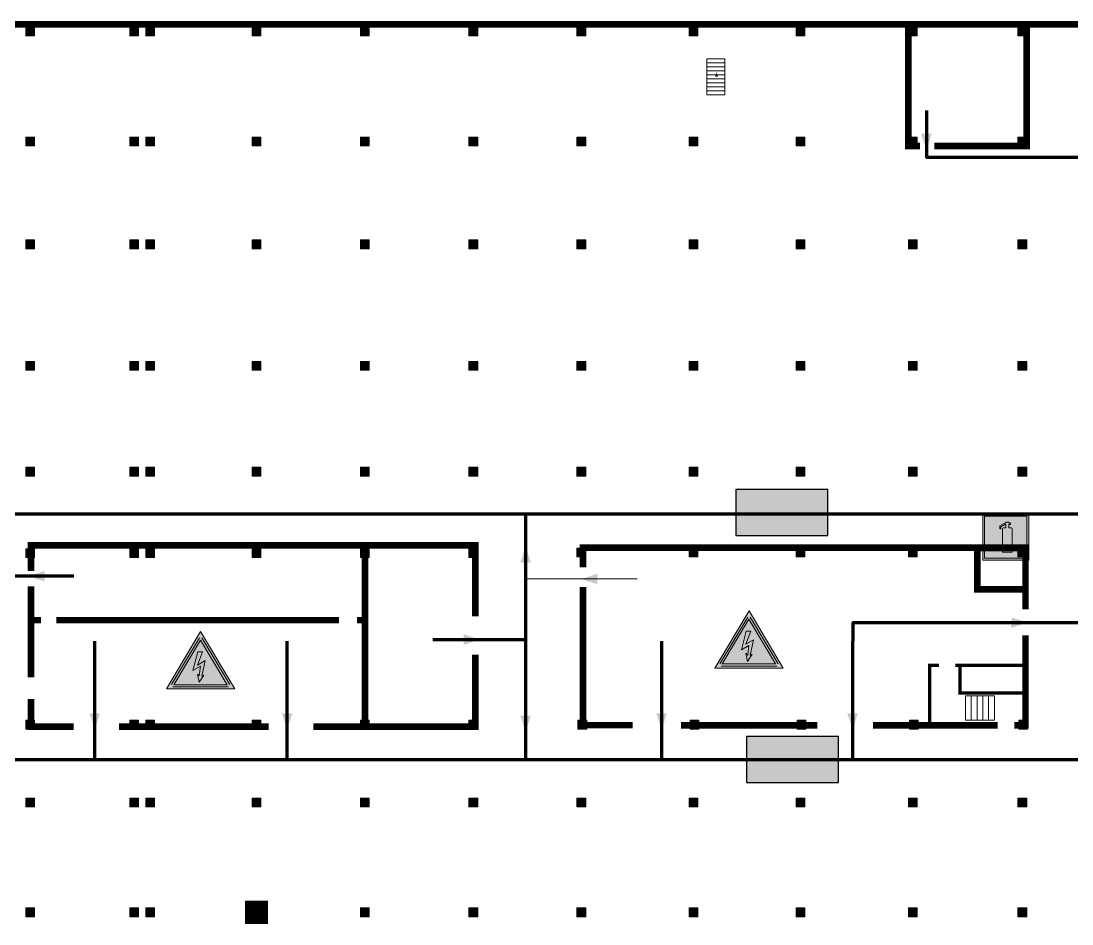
# Model space of a CAD drawing. Header units: millimetres. Extents: x 13810 to 67229, y 12374 to 21950.
# Drawn here: x 27003 to 27149.5, y 14725.6 to 14851.5 of the extents above; entities that cross this region are included whole.
import ezdxf

# ---------------------------------------------------------------- set-up
doc = ezdxf.new("R2010")
doc.units = ezdxf.units.MM
doc.layers.add('План_Штампы', color=7, linetype='Continuous')

# ---------------------------------------------------------------- blocks, each defined once
blk = doc.blocks.new('A$C32E8229D')
at = {"true_color": 0xffffff}
blk.add_hatch(color=7, dxfattribs=at).paths.add_polyline_path([(0, 0), (0, -8), (16, -8), (16, 0)])
h = blk.add_hatch(color=126)
h.paths.add_polyline_path([(0.2, -0.2), (15.8, -0.2), (15.8, -7.8), (0.2, -7.8)])
h.paths.add_polyline_path([(13.49, -2.05), (12.08, -2.05), (11.37, -2.63, 0.162397), (11.29, -2.84), (11.29, -3.63), (10.35, -3.63), (10.35, -4.05), (11.68, -4.05), (11.68, -3.48), (12.26, -4.28), (11.29, -5.1), (11.29, -6.78), (11.85, -6.78), (11.85, -5.44), (12.8, -4.64), (12.8, -5.94), (14.46, -5.94), (14.46, -5.39), (13.45, -5.39), (13.45, -3.97), (12.46, -2.59), (13.15, -2.59), (13.69, -3.34), (14.18, -3)], flags=16)
h.paths.add_polyline_path([(10.74, -1.82, 1), (11.8, -1.82, 1)], flags=16)
h.paths.add_polyline_path([(9.39, -3.59), (5.99, -3.59), (6.56, -3.03), (5.91, -3.03), (5.1, -3.83), (5.91, -4.64), (6.56, -4.64), (5.99, -4.09), (9.39, -4.09)], flags=16)
h.paths.add_polyline_path([(4.29, -1.08), (1.72, -1.08), (1.72, -6.6), (4.29, -6.6)], flags=16)
at = {"color": 126}
blk.add_lwpolyline([(16, -8), (0, -8), (0, 0), (16, 0)], close=True, dxfattribs=at)
blk = doc.blocks.new('A$C3E6D3DDE')
at = {"lineweight": 5}
h = blk.add_hatch(color=40, dxfattribs=at)
h.paths.add_polyline_path([(24.1, 1.45), (16.46, -11.35), (31.74, -11.35)])
h.paths.add_polyline_path([(24.09, -0.46), (30.03, -10.41), (18.14, -10.41)], flags=16)
h.paths.add_polyline_path([(24.54, -3.08), (23.41, -6.02), (25.13, -5.01), (24.33, -8.5), (24.82, -8.27), (23.79, -9.86), (23.4, -8.04), (23.8, -8.43), (24.04, -6.29), (22.39, -7.25), (23.44, -3.08)], flags=0)
h = blk.add_hatch(color=256, dxfattribs=at)
h.paths.add_polyline_path([(24.37, 0.03, 0.567511), (23.82, 0.03), (17.59, -10.4, 0.582454), (17.86, -10.88), (30.32, -10.88, 0.582149), (30.6, -10.4)])
h.paths.add_polyline_path([(24.09, -0.46), (18.14, -10.41), (30.03, -10.41)], flags=16)
h.paths.add_polyline_path([(24.54, -3.08), (23.41, -6.02), (25.13, -5.01), (24.33, -8.5), (24.82, -8.27), (23.79, -9.86), (23.4, -8.04), (23.8, -8.43), (24.04, -6.29), (22.39, -7.25), (23.44, -3.08)], flags=0)
h = blk.add_hatch(color=40, dxfattribs=at)
h.paths.add_polyline_path([(24.09, -0.46), (18.14, -10.41), (30.03, -10.41)])
h.paths.add_polyline_path([(24.82, -8.27), (23.79, -9.86), (23.4, -8.04), (23.8, -8.43), (24.04, -6.29), (22.39, -7.25), (23.44, -3.08), (24.54, -3.08), (23.41, -6.02), (25.13, -5.01), (24.33, -8.5)], flags=16)
at = {"color": 40, "lineweight": 5}
for p, q in [((16.46, -11.35), (24.1, 1.45)), ((24.1, 1.45), (31.74, -11.35))]:
    blk.add_line(p, q, dxfattribs=at)
at = {"lineweight": 5}
for p, q in [((17.59, -10.4), (23.82, 0.03)), ((24.37, 0.03), (30.6, -10.4)), ((18.14, -10.41), (24.09, -0.46)), ((24.09, -0.46), (30.03, -10.41)), ((23.44, -3.08), (22.39, -7.25)), ((23.41, -6.02), (24.54, -3.08)), ((24.54, -3.08), (23.44, -3.08)), ((22.39, -7.25), (24.04, -6.29)), ((25.13, -5.01), (23.41, -6.02)), ((24.04, -6.29), (23.8, -8.43)), ((24.33, -8.5), (25.13, -5.01)), ((23.8, -8.43), (23.4, -8.04)), ((23.4, -8.04), (23.79, -9.86)), ((23.79, -9.86), (24.82, -8.27)), ((24.82, -8.27), (24.33, -8.5)), ((17.86, -10.88), (30.32, -10.88)), ((18.14, -10.41), (30.03, -10.41))]:
    blk.add_line(p, q, dxfattribs=at)
at = {"color": 50, "lineweight": 5}
blk.add_line((31.74, -11.35), (16.46, -11.35), dxfattribs=at)
blk = doc.blocks.new('A$C3AD82952')
at = {"true_color": 0xf5f5ff}
h = blk.add_hatch(color=7, dxfattribs=at)
h.dxf.hatch_style = 1
h.paths.add_polyline_path([(8.21, 8.73, 0.414214), (7.89, 9.05), (7.22, 9.05), (7.22, 9.92), (7.59, 9.92, 1), (7.57, 10.36), (7.22, 10.36), (7.22, 10.6), (6.43, 10.6), (6.43, 10.36), (6.01, 10.36), (4.74, 9.59), (4.74, 8.69), (4.98, 8.73), (4.98, 9.26), (6.12, 9.91), (6.43, 9.91), (6.43, 9.05), (5.76, 9.05, 0.414214), (5.44, 8.73), (5.44, 2.2), (8.21, 2.2)], flags=0)
h.paths.add_polyline_path([(12.8, 12.8), (0, 12.8), (0, 0), (12.8, 0)])
h.paths.add_polyline_path([(0.51, 12.29), (12.29, 12.29), (12.29, 0.51), (0.51, 0.51)], flags=16)
h.paths.add_polyline_path([(4.74, 9.59), (6.01, 10.36), (6.43, 10.36), (6.43, 10.6), (7.22, 10.6), (7.22, 10.36), (7.59, 10.36, -0.94586), (7.59, 9.92), (7.22, 9.92), (7.22, 9.05), (7.89, 9.05, -0.414214), (8.21, 8.73), (8.21, 2.2), (5.44, 2.2), (5.44, 8.73, -0.414214), (5.76, 9.05), (6.43, 9.05), (6.43, 9.91), (6.12, 9.91), (4.98, 9.26), (4.98, 8.73), (4.74, 8.69)], flags=0)
h = blk.add_hatch(color=242)
h.dxf.hatch_style = 1
h.paths.add_polyline_path([(12.29, 12.29), (0.51, 12.29), (0.51, 0.51), (12.29, 0.51)])
h.paths.add_polyline_path([(4.74, 8.69), (4.74, 9.59), (6.01, 10.36), (6.43, 10.36), (6.43, 10.6), (7.22, 10.6), (7.22, 10.36), (7.59, 10.36, -0.94586), (7.59, 9.92), (7.22, 9.92), (7.22, 9.05), (7.89, 9.05, -0.414214), (8.21, 8.73), (8.21, 2.2), (5.44, 2.2), (5.44, 8.73, -0.414214), (5.76, 9.05), (6.43, 9.05), (6.43, 9.91), (6.12, 9.91), (4.98, 9.26), (4.98, 8.73)], flags=16)
h = blk.add_hatch(color=7, dxfattribs=at)
h.dxf.hatch_style = 1
h.paths.add_polyline_path([(8.21, 8.73, 0.414214), (7.89, 9.05), (7.22, 9.05), (7.22, 9.92), (7.59, 9.92, 1), (7.57, 10.36), (7.22, 10.36), (7.22, 10.6), (6.43, 10.6), (6.43, 10.36), (6.01, 10.36), (4.74, 9.59), (4.74, 8.69), (4.98, 8.73), (4.98, 9.26), (6.12, 9.91), (6.43, 9.91), (6.43, 9.05), (5.76, 9.05, 0.414214), (5.44, 8.73), (5.44, 2.2), (8.21, 2.2)])
at = {"color": 242, "lineweight": 5}
for p, q in [((0, 0), (0, 12.8)), ((0, 12.8), (12.8, 12.8)), ((12.8, 0), (12.8, 12.8)), ((6.01, 10.36), (4.74, 9.59)), ((4.74, 9.59), (4.74, 8.69)), ((4.98, 9.26), (6.12, 9.91)), ((4.98, 8.73), (4.98, 9.26)), ((5.76, 9.05), (6.43, 9.05)), ((6.01, 10.36), (6.43, 10.36)), ((6.12, 9.91), (6.43, 9.91)), ((7.22, 10.6), (6.43, 10.6)), ((6.43, 10.6), (6.43, 10.36)), ((6.43, 9.91), (6.43, 9.05)), ((7.22, 10.36), (7.22, 10.6)), ((7.59, 10.36), (7.22, 10.36)), ((7.22, 9.05), (7.22, 9.92)), ((7.59, 9.92), (7.22, 9.92)), ((7.89, 9.05), (7.22, 9.05)), ((4.74, 8.69), (4.98, 8.73)), ((5.44, 2.2), (5.44, 8.73)), ((8.21, 2.2), (8.21, 8.73)), ((0, 0), (12.8, 0)), ((5.44, 2.2), (8.21, 2.2))]:
    blk.add_line(p, q, dxfattribs=at)
blk.add_lwpolyline([(0.51, 12.29), (12.29, 12.29), (12.29, 0.51), (0.51, 0.51)], close=True, dxfattribs=at)
for centre, radius, start, end in [((5.76, 8.73), 0.32, 90, 180), ((7.58, 10.14), 0.223, 273.1875, 86.8125), ((7.89, 8.73), 0.32, 0, 90)]:
    blk.add_arc(centre, radius, start, end, dxfattribs=at)

msp = doc.modelspace()

# ---------------------------------------------------------------- hatches: boundary and pattern name
at = {"lineweight": 0}
h = msp.add_hatch(color=256, dxfattribs=at)
h.dxf.hatch_style = 1
h.paths.add_polyline_path([(27004.91, 14849.43), (27004.91, 14850.66), (27003.69, 14850.66), (27003.69, 14849.43)])
h = msp.add_hatch(color=256, dxfattribs=at)
h.dxf.hatch_style = 1
h.paths.add_polyline_path([(27019.41, 14849.43), (27019.41, 14850.66), (27018.19, 14850.66), (27018.19, 14849.43)])
h = msp.add_hatch(color=256, dxfattribs=at)
h.dxf.hatch_style = 1
h.paths.add_polyline_path([(27021.64, 14849.43), (27021.64, 14850.66), (27020.42, 14850.66), (27020.42, 14849.43)])
h = msp.add_hatch(color=256, dxfattribs=at)
h.dxf.hatch_style = 1
h.paths.add_polyline_path([(27036.45, 14849.43), (27036.45, 14850.66), (27035.23, 14850.66), (27035.23, 14849.43)])
h = msp.add_hatch(color=256, dxfattribs=at)
h.dxf.hatch_style = 1
h.paths.add_polyline_path([(27051.55, 14849.43), (27051.55, 14850.66), (27050.33, 14850.66), (27050.33, 14849.43)])
h = msp.add_hatch(color=256, dxfattribs=at)
h.dxf.hatch_style = 1
h.paths.add_polyline_path([(27066.69, 14849.43), (27066.69, 14850.66), (27065.46, 14850.66), (27065.46, 14849.43)])
h = msp.add_hatch(color=256, dxfattribs=at)
h.dxf.hatch_style = 1
h.paths.add_polyline_path([(27081.73, 14849.43), (27081.73, 14850.66), (27080.51, 14850.66), (27080.51, 14849.43)])
h = msp.add_hatch(color=256, dxfattribs=at)
h.dxf.hatch_style = 1
h.paths.add_polyline_path([(27097.38, 14849.43), (27097.38, 14850.66), (27096.16, 14850.66), (27096.16, 14849.43)])
h = msp.add_hatch(color=256, dxfattribs=at)
h.dxf.hatch_style = 1
h.paths.add_polyline_path([(27112.3, 14849.43), (27112.3, 14850.66), (27111.08, 14850.66), (27111.08, 14849.43)])
h = msp.add_hatch(color=256, dxfattribs=at)
h.dxf.hatch_style = 1
h.paths.add_polyline_path([(27127.95, 14849.43), (27127.95, 14850.66), (27126.73, 14850.66), (27126.73, 14849.43)])
h = msp.add_hatch(color=256, dxfattribs=at)
h.dxf.hatch_style = 1
h.paths.add_polyline_path([(27143.22, 14849.43), (27143.22, 14850.66), (27142, 14850.66), (27142, 14849.43)])
h = msp.add_hatch(color=256, dxfattribs=at)
h.dxf.hatch_style = 1
h.paths.add_polyline_path([(27004.91, 14834.1), (27004.91, 14835.33), (27003.69, 14835.33), (27003.69, 14834.1)])
h = msp.add_hatch(color=256, dxfattribs=at)
h.dxf.hatch_style = 1
h.paths.add_polyline_path([(27019.41, 14834.1), (27019.41, 14835.33), (27018.19, 14835.33), (27018.19, 14834.1)])
h = msp.add_hatch(color=256, dxfattribs=at)
h.dxf.hatch_style = 1
h.paths.add_polyline_path([(27021.64, 14834.1), (27021.64, 14835.33), (27020.42, 14835.33), (27020.42, 14834.1)])
h = msp.add_hatch(color=256, dxfattribs=at)
h.dxf.hatch_style = 1
h.paths.add_polyline_path([(27036.45, 14834.1), (27036.45, 14835.33), (27035.23, 14835.33), (27035.23, 14834.1)])
h = msp.add_hatch(color=256, dxfattribs=at)
h.dxf.hatch_style = 1
h.paths.add_polyline_path([(27051.55, 14834.1), (27051.55, 14835.33), (27050.33, 14835.33), (27050.33, 14834.1)])
h = msp.add_hatch(color=256, dxfattribs=at)
h.dxf.hatch_style = 1
h.paths.add_polyline_path([(27066.69, 14834.1), (27066.69, 14835.33), (27065.46, 14835.33), (27065.46, 14834.1)])
h = msp.add_hatch(color=256, dxfattribs=at)
h.dxf.hatch_style = 1
h.paths.add_polyline_path([(27081.73, 14834.1), (27081.73, 14835.33), (27080.51, 14835.33), (27080.51, 14834.1)])
h = msp.add_hatch(color=256, dxfattribs=at)
h.dxf.hatch_style = 1
h.paths.add_polyline_path([(27097.38, 14834.1), (27097.38, 14835.33), (27096.16, 14835.33), (27096.16, 14834.1)])
h = msp.add_hatch(color=256, dxfattribs=at)
h.dxf.hatch_style = 1
h.paths.add_polyline_path([(27112.3, 14834.1), (27112.3, 14835.33), (27111.08, 14835.33), (27111.08, 14834.1)])
h = msp.add_hatch(color=256, dxfattribs=at)
h.dxf.hatch_style = 1
h.paths.add_polyline_path([(27127.95, 14834.1), (27127.95, 14835.33), (27126.73, 14835.33), (27126.73, 14834.1)])
h = msp.add_hatch(color=256, dxfattribs=at)
h.dxf.hatch_style = 1
h.paths.add_polyline_path([(27143.22, 14834.1), (27143.22, 14835.33), (27142, 14835.33), (27142, 14834.1)])
h = msp.add_hatch(color=256, dxfattribs=at)
h.dxf.hatch_style = 1
h.paths.add_polyline_path([(27004.91, 14819.76), (27004.91, 14820.99), (27003.69, 14820.99), (27003.69, 14819.76)])
h = msp.add_hatch(color=256, dxfattribs=at)
h.dxf.hatch_style = 1
h.paths.add_polyline_path([(27019.41, 14819.76), (27019.41, 14820.99), (27018.19, 14820.99), (27018.19, 14819.76)])
h = msp.add_hatch(color=256, dxfattribs=at)
h.dxf.hatch_style = 1
h.paths.add_polyline_path([(27021.64, 14819.76), (27021.64, 14820.99), (27020.42, 14820.99), (27020.42, 14819.76)])
h = msp.add_hatch(color=256, dxfattribs=at)
h.dxf.hatch_style = 1
h.paths.add_polyline_path([(27036.45, 14819.76), (27036.45, 14820.99), (27035.23, 14820.99), (27035.23, 14819.76)])
h = msp.add_hatch(color=256, dxfattribs=at)
h.dxf.hatch_style = 1
h.paths.add_polyline_path([(27051.55, 14819.76), (27051.55, 14820.99), (27050.33, 14820.99), (27050.33, 14819.76)])
h = msp.add_hatch(color=256, dxfattribs=at)
h.dxf.hatch_style = 1
h.paths.add_polyline_path([(27066.69, 14819.76), (27066.69, 14820.99), (27065.46, 14820.99), (27065.46, 14819.76)])
h = msp.add_hatch(color=256, dxfattribs=at)
h.dxf.hatch_style = 1
h.paths.add_polyline_path([(27081.73, 14819.76), (27081.73, 14820.99), (27080.51, 14820.99), (27080.51, 14819.76)])
h = msp.add_hatch(color=256, dxfattribs=at)
h.dxf.hatch_style = 1
h.paths.add_polyline_path([(27097.38, 14819.76), (27097.38, 14820.99), (27096.16, 14820.99), (27096.16, 14819.76)])
h = msp.add_hatch(color=256, dxfattribs=at)
h.dxf.hatch_style = 1
h.paths.add_polyline_path([(27112.3, 14819.76), (27112.3, 14820.99), (27111.08, 14820.99), (27111.08, 14819.76)])
h = msp.add_hatch(color=256, dxfattribs=at)
h.dxf.hatch_style = 1
h.paths.add_polyline_path([(27127.95, 14819.76), (27127.95, 14820.99), (27126.73, 14820.99), (27126.73, 14819.76)])
h = msp.add_hatch(color=256, dxfattribs=at)
h.dxf.hatch_style = 1
h.paths.add_polyline_path([(27143.22, 14819.76), (27143.22, 14820.99), (27142, 14820.99), (27142, 14819.76)])
h = msp.add_hatch(color=256, dxfattribs=at)
h.dxf.hatch_style = 1
h.paths.add_polyline_path([(27004.91, 14802.81), (27004.91, 14804.05), (27003.69, 14804.05), (27003.69, 14802.81)])
h = msp.add_hatch(color=256, dxfattribs=at)
h.dxf.hatch_style = 1
h.paths.add_polyline_path([(27019.41, 14802.81), (27019.41, 14804.05), (27018.19, 14804.05), (27018.19, 14802.81)])
h = msp.add_hatch(color=256, dxfattribs=at)
h.dxf.hatch_style = 1
h.paths.add_polyline_path([(27021.64, 14802.81), (27021.64, 14804.05), (27020.42, 14804.05), (27020.42, 14802.81)])
h = msp.add_hatch(color=256, dxfattribs=at)
h.dxf.hatch_style = 1
h.paths.add_polyline_path([(27036.45, 14802.81), (27036.45, 14804.05), (27035.23, 14804.05), (27035.23, 14802.81)])
h = msp.add_hatch(color=256, dxfattribs=at)
h.dxf.hatch_style = 1
h.paths.add_polyline_path([(27051.55, 14802.81), (27051.55, 14804.05), (27050.33, 14804.05), (27050.33, 14802.81)])
h = msp.add_hatch(color=256, dxfattribs=at)
h.dxf.hatch_style = 1
h.paths.add_polyline_path([(27066.69, 14802.81), (27066.69, 14804.05), (27065.46, 14804.05), (27065.46, 14802.81)])
h = msp.add_hatch(color=256, dxfattribs=at)
h.dxf.hatch_style = 1
h.paths.add_polyline_path([(27081.73, 14802.81), (27081.73, 14804.05), (27080.51, 14804.05), (27080.51, 14802.81)])
h = msp.add_hatch(color=256, dxfattribs=at)
h.dxf.hatch_style = 1
h.paths.add_polyline_path([(27097.38, 14802.81), (27097.38, 14804.05), (27096.16, 14804.05), (27096.16, 14802.81)])
h = msp.add_hatch(color=256, dxfattribs=at)
h.dxf.hatch_style = 1
h.paths.add_polyline_path([(27112.3, 14802.81), (27112.3, 14804.05), (27111.08, 14804.05), (27111.08, 14802.81)])
h = msp.add_hatch(color=256, dxfattribs=at)
h.dxf.hatch_style = 1
h.paths.add_polyline_path([(27127.95, 14802.81), (27127.95, 14804.05), (27126.73, 14804.05), (27126.73, 14802.81)])
h = msp.add_hatch(color=256, dxfattribs=at)
h.dxf.hatch_style = 1
h.paths.add_polyline_path([(27143.22, 14802.81), (27143.22, 14804.05), (27142, 14804.05), (27142, 14802.81)])
h = msp.add_hatch(color=256, dxfattribs=at)
h.dxf.hatch_style = 1
h.paths.add_polyline_path([(27004.91, 14788.06), (27004.91, 14789.29), (27003.69, 14789.29), (27003.69, 14788.06)])
h = msp.add_hatch(color=256, dxfattribs=at)
h.dxf.hatch_style = 1
h.paths.add_polyline_path([(27019.41, 14788.06), (27019.41, 14789.29), (27018.19, 14789.29), (27018.19, 14788.06)])
h = msp.add_hatch(color=256, dxfattribs=at)
h.dxf.hatch_style = 1
h.paths.add_polyline_path([(27021.64, 14788.06), (27021.64, 14789.29), (27020.42, 14789.29), (27020.42, 14788.06)])
h = msp.add_hatch(color=256, dxfattribs=at)
h.dxf.hatch_style = 1
h.paths.add_polyline_path([(27036.45, 14788.06), (27036.45, 14789.29), (27035.23, 14789.29), (27035.23, 14788.06)])
h = msp.add_hatch(color=256, dxfattribs=at)
h.dxf.hatch_style = 1
h.paths.add_polyline_path([(27051.55, 14788.06), (27051.55, 14789.29), (27050.33, 14789.29), (27050.33, 14788.06)])
h = msp.add_hatch(color=256, dxfattribs=at)
h.dxf.hatch_style = 1
h.paths.add_polyline_path([(27066.69, 14788.06), (27066.69, 14789.29), (27065.46, 14789.29), (27065.46, 14788.06)])
h = msp.add_hatch(color=256, dxfattribs=at)
h.dxf.hatch_style = 1
h.paths.add_polyline_path([(27081.73, 14788.06), (27081.73, 14789.29), (27080.51, 14789.29), (27080.51, 14788.06)])
h = msp.add_hatch(color=256, dxfattribs=at)
h.dxf.hatch_style = 1
h.paths.add_polyline_path([(27097.38, 14788.06), (27097.38, 14789.29), (27096.16, 14789.29), (27096.16, 14788.06)])
h = msp.add_hatch(color=256, dxfattribs=at)
h.dxf.hatch_style = 1
h.paths.add_polyline_path([(27112.3, 14788.06), (27112.3, 14789.29), (27111.08, 14789.29), (27111.08, 14788.06)])
h = msp.add_hatch(color=256, dxfattribs=at)
h.dxf.hatch_style = 1
h.paths.add_polyline_path([(27127.95, 14788.06), (27127.95, 14789.29), (27126.73, 14789.29), (27126.73, 14788.06)])
h = msp.add_hatch(color=256, dxfattribs=at)
h.dxf.hatch_style = 1
h.paths.add_polyline_path([(27143.22, 14788.06), (27143.22, 14789.29), (27142, 14789.29), (27142, 14788.06)])
h = msp.add_hatch(color=256, dxfattribs=at)
h.dxf.hatch_style = 1
h.paths.add_polyline_path([(27004.91, 14776.7), (27004.91, 14777.93), (27003.69, 14777.93), (27003.69, 14776.7)])
h = msp.add_hatch(color=256, dxfattribs=at)
h.dxf.hatch_style = 1
h.paths.add_polyline_path([(27019.41, 14776.7), (27019.41, 14777.93), (27018.19, 14777.93), (27018.19, 14776.7)])
h = msp.add_hatch(color=256, dxfattribs=at)
h.dxf.hatch_style = 1
h.paths.add_polyline_path([(27021.64, 14776.7), (27021.64, 14777.93), (27020.42, 14777.93), (27020.42, 14776.7)])
h = msp.add_hatch(color=256, dxfattribs=at)
h.dxf.hatch_style = 1
h.paths.add_polyline_path([(27036.45, 14776.7), (27036.45, 14777.93), (27035.23, 14777.93), (27035.23, 14776.7)])
h = msp.add_hatch(color=256, dxfattribs=at)
h.dxf.hatch_style = 1
h.paths.add_polyline_path([(27051.55, 14776.7), (27051.55, 14777.93), (27050.33, 14777.93), (27050.33, 14776.7)])
h = msp.add_hatch(color=256, dxfattribs=at)
h.dxf.hatch_style = 1
h.paths.add_polyline_path([(27066.69, 14776.7), (27066.69, 14777.93), (27065.46, 14777.93), (27065.46, 14776.7)])
h = msp.add_hatch(color=256, dxfattribs=at)
h.dxf.hatch_style = 1
h.paths.add_polyline_path([(27081.73, 14776.78), (27081.73, 14778.01), (27080.51, 14778.01), (27080.51, 14776.78)])
h = msp.add_hatch(color=256, dxfattribs=at)
h.dxf.hatch_style = 1
h.paths.add_polyline_path([(27097.38, 14776.78), (27097.38, 14778.01), (27096.16, 14778.01), (27096.16, 14776.78)])
h = msp.add_hatch(color=256, dxfattribs=at)
h.dxf.hatch_style = 1
h.paths.add_polyline_path([(27112.3, 14776.78), (27112.3, 14778.01), (27111.08, 14778.01), (27111.08, 14776.78)])
h = msp.add_hatch(color=256, dxfattribs=at)
h.dxf.hatch_style = 1
h.paths.add_polyline_path([(27127.95, 14776.78), (27127.95, 14778.01), (27126.73, 14778.01), (27126.73, 14776.78)])
h = msp.add_hatch(color=256, dxfattribs=at)
h.dxf.hatch_style = 1
h.paths.add_polyline_path([(27143.22, 14776.78), (27143.22, 14778.01), (27142, 14778.01), (27142, 14776.78)])
h = msp.add_hatch(color=256, dxfattribs=at)
h.dxf.hatch_style = 1
h.paths.add_polyline_path([(27004.91, 14752.79), (27004.91, 14754.02), (27003.69, 14754.02), (27003.69, 14752.79)])
h = msp.add_hatch(color=256, dxfattribs=at)
h.dxf.hatch_style = 1
h.paths.add_polyline_path([(27019.41, 14752.79), (27019.41, 14754.02), (27018.19, 14754.02), (27018.19, 14752.79)])
h = msp.add_hatch(color=256, dxfattribs=at)
h.dxf.hatch_style = 1
h.paths.add_polyline_path([(27021.64, 14752.79), (27021.64, 14754.02), (27020.42, 14754.02), (27020.42, 14752.79)])
h = msp.add_hatch(color=256, dxfattribs=at)
h.dxf.hatch_style = 1
h.paths.add_polyline_path([(27036.45, 14752.79), (27036.45, 14754.02), (27035.23, 14754.02), (27035.23, 14752.79)])
h = msp.add_hatch(color=256, dxfattribs=at)
h.dxf.hatch_style = 1
h.paths.add_polyline_path([(27051.55, 14752.79), (27051.55, 14754.02), (27050.33, 14754.02), (27050.33, 14752.79)])
h = msp.add_hatch(color=256, dxfattribs=at)
h.dxf.hatch_style = 1
h.paths.add_polyline_path([(27066.69, 14752.79), (27066.69, 14754.02), (27065.46, 14754.02), (27065.46, 14752.79)])
h = msp.add_hatch(color=256, dxfattribs=at)
h.dxf.hatch_style = 1
h.paths.add_polyline_path([(27081.87, 14752.79), (27081.87, 14754.02), (27080.65, 14754.02), (27080.65, 14752.79)])
h = msp.add_hatch(color=256, dxfattribs=at)
h.dxf.hatch_style = 1
h.paths.add_polyline_path([(27097.51, 14752.79), (27097.51, 14754.02), (27096.29, 14754.02), (27096.29, 14752.79)])
h = msp.add_hatch(color=256, dxfattribs=at)
h.dxf.hatch_style = 1
h.paths.add_polyline_path([(27112.44, 14752.79), (27112.44, 14754.02), (27111.22, 14754.02), (27111.22, 14752.79)])
h = msp.add_hatch(color=256, dxfattribs=at)
h.dxf.hatch_style = 1
h.paths.add_polyline_path([(27128.08, 14752.79), (27128.08, 14754.02), (27126.86, 14754.02), (27126.86, 14752.79)])
h = msp.add_hatch(color=256, dxfattribs=at)
h.dxf.hatch_style = 1
h.paths.add_polyline_path([(27143.35, 14752.79), (27143.35, 14754.02), (27142.13, 14754.02), (27142.13, 14752.79)])
h = msp.add_hatch(color=256, dxfattribs=at)
h.dxf.hatch_style = 1
h.paths.add_polyline_path([(27004.91, 14741.93), (27004.91, 14743.16), (27003.69, 14743.16), (27003.69, 14741.93)])
h = msp.add_hatch(color=256, dxfattribs=at)
h.dxf.hatch_style = 1
h.paths.add_polyline_path([(27019.41, 14741.93), (27019.41, 14743.16), (27018.19, 14743.16), (27018.19, 14741.93)])
h = msp.add_hatch(color=256, dxfattribs=at)
h.dxf.hatch_style = 1
h.paths.add_polyline_path([(27021.64, 14741.93), (27021.64, 14743.16), (27020.42, 14743.16), (27020.42, 14741.93)])
h = msp.add_hatch(color=256, dxfattribs=at)
h.dxf.hatch_style = 1
h.paths.add_polyline_path([(27036.45, 14741.93), (27036.45, 14743.16), (27035.23, 14743.16), (27035.23, 14741.93)])
h = msp.add_hatch(color=256, dxfattribs=at)
h.dxf.hatch_style = 1
h.paths.add_polyline_path([(27051.55, 14741.93), (27051.55, 14743.16), (27050.33, 14743.16), (27050.33, 14741.93)])
h = msp.add_hatch(color=256, dxfattribs=at)
h.dxf.hatch_style = 1
h.paths.add_polyline_path([(27066.69, 14741.93), (27066.69, 14743.16), (27065.46, 14743.16), (27065.46, 14741.93)])
h = msp.add_hatch(color=256, dxfattribs=at)
h.dxf.hatch_style = 1
h.paths.add_polyline_path([(27081.73, 14741.93), (27081.73, 14743.16), (27080.51, 14743.16), (27080.51, 14741.93)])
h = msp.add_hatch(color=256, dxfattribs=at)
h.dxf.hatch_style = 1
h.paths.add_polyline_path([(27097.38, 14741.93), (27097.38, 14743.16), (27096.16, 14743.16), (27096.16, 14741.93)])
h = msp.add_hatch(color=256, dxfattribs=at)
h.dxf.hatch_style = 1
h.paths.add_polyline_path([(27112.3, 14741.93), (27112.3, 14743.16), (27111.08, 14743.16), (27111.08, 14741.93)])
h = msp.add_hatch(color=256, dxfattribs=at)
h.dxf.hatch_style = 1
h.paths.add_polyline_path([(27127.95, 14741.93), (27127.95, 14743.16), (27126.73, 14743.16), (27126.73, 14741.93)])
h = msp.add_hatch(color=256, dxfattribs=at)
h.dxf.hatch_style = 1
h.paths.add_polyline_path([(27143.22, 14741.93), (27143.22, 14743.16), (27142, 14743.16), (27142, 14741.93)])
h = msp.add_hatch(color=256, dxfattribs=at)
h.dxf.hatch_style = 1
h.paths.add_polyline_path([(27004.91, 14726.61), (27004.91, 14727.84), (27003.69, 14727.84), (27003.69, 14726.61)])
h = msp.add_hatch(color=256, dxfattribs=at)
h.dxf.hatch_style = 1
h.paths.add_polyline_path([(27019.41, 14726.61), (27019.41, 14727.84), (27018.19, 14727.84), (27018.19, 14726.61)])
h = msp.add_hatch(color=256, dxfattribs=at)
h.dxf.hatch_style = 1
h.paths.add_polyline_path([(27021.64, 14726.61), (27021.64, 14727.84), (27020.42, 14727.84), (27020.42, 14726.61)])
h = msp.add_hatch(color=256, dxfattribs=at)
h.dxf.hatch_style = 1
h.paths.add_polyline_path([(27036.45, 14726.61), (27036.45, 14727.84), (27035.23, 14727.84), (27035.23, 14726.61)])
h = msp.add_hatch(color=256, dxfattribs=at)
h.dxf.hatch_style = 1
h.paths.add_polyline_path([(27051.55, 14726.61), (27051.55, 14727.84), (27050.33, 14727.84), (27050.33, 14726.61)])
h = msp.add_hatch(color=256, dxfattribs=at)
h.dxf.hatch_style = 1
h.paths.add_polyline_path([(27066.69, 14726.61), (27066.69, 14727.84), (27065.46, 14727.84), (27065.46, 14726.61)])
h = msp.add_hatch(color=256, dxfattribs=at)
h.dxf.hatch_style = 1
h.paths.add_polyline_path([(27081.73, 14726.61), (27081.73, 14727.84), (27080.51, 14727.84), (27080.51, 14726.61)])
h = msp.add_hatch(color=256, dxfattribs=at)
h.dxf.hatch_style = 1
h.paths.add_polyline_path([(27097.38, 14726.61), (27097.38, 14727.84), (27096.16, 14727.84), (27096.16, 14726.61)])
h = msp.add_hatch(color=256, dxfattribs=at)
h.dxf.hatch_style = 1
h.paths.add_polyline_path([(27112.3, 14726.61), (27112.3, 14727.84), (27111.08, 14727.84), (27111.08, 14726.61)])
h = msp.add_hatch(color=256, dxfattribs=at)
h.dxf.hatch_style = 1
h.paths.add_polyline_path([(27127.95, 14726.61), (27127.95, 14727.84), (27126.73, 14727.84), (27126.73, 14726.61)])
h = msp.add_hatch(color=256, dxfattribs=at)
h.dxf.hatch_style = 1
h.paths.add_polyline_path([(27143.22, 14726.61), (27143.22, 14727.84), (27142, 14727.84), (27142, 14726.61)])

# ---------------------------------------------------------------- linework, layer by layer
for points, const_width in [([(26878.26, 14851.06), (27160.05, 14851.06)], 0.924), ([(27126.73, 14850.66), (27126.73, 14834.1), (27128.34, 14834.1)], 0.924), ([(27130.32, 14834.1), (27143.22, 14834.1), (27143.22, 14850.89)], 0.924), ([(27004.39, 14774.83), (27004.39, 14778.4), (27066.36, 14778.4), (27066.36, 14768.52)], 0.924), ([(27049.85, 14767.97), (27050.97, 14767.97), (27050.97, 14778.3), (27050.97, 14753.2)], 0.924), ([(27081.35, 14775.33), (27081.35, 14778.1), (27143.05, 14778.1), (27143.05, 14769.47)], 0.924), ([(27004.39, 14759.99), (27004.39, 14772.7)], 0.924), ([(27088.28, 14753.33), (27081.35, 14753.33), (27081.35, 14772.6)], 0.924), ([(27004.39, 14767.97), (27005.8, 14767.97)], 0.924), ([(27007.95, 14767.97), (27047.32, 14767.97)], 0.924), ([(27143.05, 14765.87), (27143.05, 14753.29), (27141.5, 14753.29)], 0.924), ([(27066.36, 14763.14), (27066.36, 14753.13), (27043.77, 14753.13)], 0.924), ([(27130.97, 14761.67), (27129.69, 14761.67), (27129.69, 14753.52)], 0.462), ([(27133.27, 14761.67), (27143.06, 14761.67), (27133.91, 14761.67), (27133.91, 14757.81), (27143.19, 14757.81)], 0.462), ([(27010.34, 14753.13), (27004.39, 14753.13), (27004.39, 14756.98)], 0.924), ([(27037.52, 14753.13), (27016.68, 14753.13)], 0.924), ([(27114.05, 14753.29), (27095.03, 14753.29)], 0.924), ([(27139.17, 14753.29), (27121.81, 14753.29)], 0.924)]:
    msp.add_lwpolyline(points, dxfattribs=dict(at, const_width=const_width))
for points in [[(27003.69, 14850.66), (27004.91, 14850.66), (27004.91, 14849.43), (27003.69, 14849.43)], [(27018.19, 14850.66), (27019.41, 14850.66), (27019.41, 14849.43), (27018.19, 14849.43)], [(27020.42, 14850.66), (27021.64, 14850.66), (27021.64, 14849.43), (27020.42, 14849.43)], [(27035.23, 14850.66), (27036.45, 14850.66), (27036.45, 14849.43), (27035.23, 14849.43)], [(27050.33, 14850.66), (27051.55, 14850.66), (27051.55, 14849.43), (27050.33, 14849.43)], [(27065.46, 14850.66), (27066.69, 14850.66), (27066.69, 14849.43), (27065.46, 14849.43)], [(27080.51, 14850.66), (27081.73, 14850.66), (27081.73, 14849.43), (27080.51, 14849.43)], [(27096.16, 14850.66), (27097.38, 14850.66), (27097.38, 14849.43), (27096.16, 14849.43)], [(27111.08, 14850.66), (27112.3, 14850.66), (27112.3, 14849.43), (27111.08, 14849.43)], [(27126.73, 14850.66), (27127.95, 14850.66), (27127.95, 14849.43), (27126.73, 14849.43)], [(27142, 14850.66), (27143.22, 14850.66), (27143.22, 14849.43), (27142, 14849.43)], [(27098.61, 14845.68), (27101.11, 14845.68), (27101.11, 14846.24), (27098.61, 14846.24)], [(27098.61, 14845.12), (27101.11, 14845.12), (27101.11, 14845.68), (27098.61, 14845.68)], [(27098.61, 14844.57), (27101.11, 14844.57), (27101.11, 14845.12), (27098.61, 14845.12)], [(27098.61, 14844.01), (27101.11, 14844.01), (27101.11, 14844.57), (27098.61, 14844.57)], [(27098.61, 14843.45), (27101.11, 14843.45), (27101.11, 14844.01), (27098.61, 14844.01)], [(27098.61, 14842.89), (27101.11, 14842.89), (27101.11, 14843.45), (27098.61, 14843.45)], [(27098.61, 14842.34), (27101.11, 14842.34), (27101.11, 14842.89), (27098.61, 14842.89)], [(27098.61, 14841.78), (27101.11, 14841.78), (27101.11, 14842.34), (27098.61, 14842.34)], [(27098.61, 14841.22), (27101.11, 14841.22), (27101.11, 14841.78), (27098.61, 14841.78)], [(27003.69, 14835.33), (27004.91, 14835.33), (27004.91, 14834.1), (27003.69, 14834.1)], [(27018.19, 14835.33), (27019.41, 14835.33), (27019.41, 14834.1), (27018.19, 14834.1)], [(27020.42, 14835.33), (27021.64, 14835.33), (27021.64, 14834.1), (27020.42, 14834.1)], [(27035.23, 14835.33), (27036.45, 14835.33), (27036.45, 14834.1), (27035.23, 14834.1)], [(27050.33, 14835.33), (27051.55, 14835.33), (27051.55, 14834.1), (27050.33, 14834.1)], [(27065.46, 14835.33), (27066.69, 14835.33), (27066.69, 14834.1), (27065.46, 14834.1)], [(27080.51, 14835.33), (27081.73, 14835.33), (27081.73, 14834.1), (27080.51, 14834.1)], [(27096.16, 14835.33), (27097.38, 14835.33), (27097.38, 14834.1), (27096.16, 14834.1)], [(27111.08, 14835.33), (27112.3, 14835.33), (27112.3, 14834.1), (27111.08, 14834.1)], [(27126.73, 14835.33), (27127.95, 14835.33), (27127.95, 14834.1), (27126.73, 14834.1)], [(27142, 14835.33), (27143.22, 14835.33), (27143.22, 14834.1), (27142, 14834.1)], [(27003.69, 14820.99), (27004.91, 14820.99), (27004.91, 14819.76), (27003.69, 14819.76)], [(27018.19, 14820.99), (27019.41, 14820.99), (27019.41, 14819.76), (27018.19, 14819.76)], [(27020.42, 14820.99), (27021.64, 14820.99), (27021.64, 14819.76), (27020.42, 14819.76)], [(27035.23, 14820.99), (27036.45, 14820.99), (27036.45, 14819.76), (27035.23, 14819.76)], [(27050.33, 14820.99), (27051.55, 14820.99), (27051.55, 14819.76), (27050.33, 14819.76)], [(27065.46, 14820.99), (27066.69, 14820.99), (27066.69, 14819.76), (27065.46, 14819.76)], [(27080.51, 14820.99), (27081.73, 14820.99), (27081.73, 14819.76), (27080.51, 14819.76)], [(27096.16, 14820.99), (27097.38, 14820.99), (27097.38, 14819.76), (27096.16, 14819.76)], [(27111.08, 14820.99), (27112.3, 14820.99), (27112.3, 14819.76), (27111.08, 14819.76)], [(27126.73, 14820.99), (27127.95, 14820.99), (27127.95, 14819.76), (27126.73, 14819.76)], [(27142, 14820.99), (27143.22, 14820.99), (27143.22, 14819.76), (27142, 14819.76)], [(27003.69, 14804.05), (27004.91, 14804.05), (27004.91, 14802.81), (27003.69, 14802.81)], [(27018.19, 14804.05), (27019.41, 14804.05), (27019.41, 14802.81), (27018.19, 14802.81)], [(27020.42, 14804.05), (27021.64, 14804.05), (27021.64, 14802.81), (27020.42, 14802.81)], [(27035.23, 14804.05), (27036.45, 14804.05), (27036.45, 14802.81), (27035.23, 14802.81)], [(27050.33, 14804.05), (27051.55, 14804.05), (27051.55, 14802.81), (27050.33, 14802.81)], [(27065.46, 14804.05), (27066.69, 14804.05), (27066.69, 14802.81), (27065.46, 14802.81)], [(27080.51, 14804.05), (27081.73, 14804.05), (27081.73, 14802.81), (27080.51, 14802.81)], [(27096.16, 14804.05), (27097.38, 14804.05), (27097.38, 14802.81), (27096.16, 14802.81)], [(27111.08, 14804.05), (27112.3, 14804.05), (27112.3, 14802.81), (27111.08, 14802.81)], [(27126.73, 14804.05), (27127.95, 14804.05), (27127.95, 14802.81), (27126.73, 14802.81)], [(27142, 14804.05), (27143.22, 14804.05), (27143.22, 14802.81), (27142, 14802.81)], [(27003.69, 14789.29), (27004.91, 14789.29), (27004.91, 14788.06), (27003.69, 14788.06)], [(27018.19, 14789.29), (27019.41, 14789.29), (27019.41, 14788.06), (27018.19, 14788.06)], [(27020.42, 14789.29), (27021.64, 14789.29), (27021.64, 14788.06), (27020.42, 14788.06)], [(27035.23, 14789.29), (27036.45, 14789.29), (27036.45, 14788.06), (27035.23, 14788.06)], [(27050.33, 14789.29), (27051.55, 14789.29), (27051.55, 14788.06), (27050.33, 14788.06)], [(27065.46, 14789.29), (27066.69, 14789.29), (27066.69, 14788.06), (27065.46, 14788.06)], [(27080.51, 14789.29), (27081.73, 14789.29), (27081.73, 14788.06), (27080.51, 14788.06)], [(27096.16, 14789.29), (27097.38, 14789.29), (27097.38, 14788.06), (27096.16, 14788.06)], [(27111.08, 14789.29), (27112.3, 14789.29), (27112.3, 14788.06), (27111.08, 14788.06)], [(27126.73, 14789.29), (27127.95, 14789.29), (27127.95, 14788.06), (27126.73, 14788.06)], [(27142, 14789.29), (27143.22, 14789.29), (27143.22, 14788.06), (27142, 14788.06)], [(27003.69, 14777.93), (27004.91, 14777.93), (27004.91, 14776.7), (27003.69, 14776.7)], [(27018.19, 14777.93), (27019.41, 14777.93), (27019.41, 14776.7), (27018.19, 14776.7)], [(27020.42, 14777.93), (27021.64, 14777.93), (27021.64, 14776.7), (27020.42, 14776.7)], [(27035.23, 14777.93), (27036.45, 14777.93), (27036.45, 14776.7), (27035.23, 14776.7)], [(27050.33, 14777.93), (27051.55, 14777.93), (27051.55, 14776.7), (27050.33, 14776.7)], [(27065.46, 14777.93), (27066.69, 14777.93), (27066.69, 14776.7), (27065.46, 14776.7)], [(27080.51, 14778.01), (27081.73, 14778.01), (27081.73, 14776.78), (27080.51, 14776.78)], [(27096.16, 14778.01), (27097.38, 14778.01), (27097.38, 14776.78), (27096.16, 14776.78)], [(27111.08, 14778.01), (27112.3, 14778.01), (27112.3, 14776.78), (27111.08, 14776.78)], [(27126.73, 14778.01), (27127.95, 14778.01), (27127.95, 14776.78), (27126.73, 14776.78)], [(27142, 14778.01), (27143.22, 14778.01), (27143.22, 14776.78), (27142, 14776.78)], [(27134.69, 14754.01), (27135.49, 14754.01), (27135.49, 14757.42), (27134.69, 14757.42)], [(27135.49, 14754.01), (27136.3, 14754.01), (27136.3, 14757.42), (27135.49, 14757.42)], [(27136.3, 14754.01), (27137.1, 14754.01), (27137.1, 14757.42), (27136.3, 14757.42)], [(27137.1, 14754.01), (27137.91, 14754.01), (27137.91, 14757.42), (27137.1, 14757.42)], [(27137.91, 14754.01), (27138.71, 14754.01), (27138.71, 14757.42), (27137.91, 14757.42)], [(27003.69, 14754.02), (27004.91, 14754.02), (27004.91, 14752.79), (27003.69, 14752.79)], [(27018.19, 14754.02), (27019.41, 14754.02), (27019.41, 14752.79), (27018.19, 14752.79)], [(27020.42, 14754.02), (27021.64, 14754.02), (27021.64, 14752.79), (27020.42, 14752.79)], [(27035.23, 14754.02), (27036.45, 14754.02), (27036.45, 14752.79), (27035.23, 14752.79)], [(27050.33, 14754.02), (27051.55, 14754.02), (27051.55, 14752.79), (27050.33, 14752.79)], [(27065.46, 14754.02), (27066.69, 14754.02), (27066.69, 14752.79), (27065.46, 14752.79)], [(27080.65, 14754.02), (27081.87, 14754.02), (27081.87, 14752.79), (27080.65, 14752.79)], [(27096.29, 14754.02), (27097.51, 14754.02), (27097.51, 14752.79), (27096.29, 14752.79)], [(27111.22, 14754.02), (27112.44, 14754.02), (27112.44, 14752.79), (27111.22, 14752.79)], [(27126.86, 14754.02), (27128.08, 14754.02), (27128.08, 14752.79), (27126.86, 14752.79)], [(27142.13, 14754.02), (27143.35, 14754.02), (27143.35, 14752.79), (27142.13, 14752.79)], [(27003.69, 14743.16), (27004.91, 14743.16), (27004.91, 14741.93), (27003.69, 14741.93)], [(27018.19, 14743.16), (27019.41, 14743.16), (27019.41, 14741.93), (27018.19, 14741.93)], [(27020.42, 14743.16), (27021.64, 14743.16), (27021.64, 14741.93), (27020.42, 14741.93)], [(27035.23, 14743.16), (27036.45, 14743.16), (27036.45, 14741.93), (27035.23, 14741.93)], [(27050.33, 14743.16), (27051.55, 14743.16), (27051.55, 14741.93), (27050.33, 14741.93)], [(27065.46, 14743.16), (27066.69, 14743.16), (27066.69, 14741.93), (27065.46, 14741.93)], [(27080.51, 14743.16), (27081.73, 14743.16), (27081.73, 14741.93), (27080.51, 14741.93)], [(27096.16, 14743.16), (27097.38, 14743.16), (27097.38, 14741.93), (27096.16, 14741.93)], [(27111.08, 14743.16), (27112.3, 14743.16), (27112.3, 14741.93), (27111.08, 14741.93)], [(27126.73, 14743.16), (27127.95, 14743.16), (27127.95, 14741.93), (27126.73, 14741.93)], [(27142, 14743.16), (27143.22, 14743.16), (27143.22, 14741.93), (27142, 14741.93)], [(27003.69, 14727.84), (27004.91, 14727.84), (27004.91, 14726.61), (27003.69, 14726.61)], [(27018.19, 14727.84), (27019.41, 14727.84), (27019.41, 14726.61), (27018.19, 14726.61)], [(27020.42, 14727.84), (27021.64, 14727.84), (27021.64, 14726.61), (27020.42, 14726.61)], [(27050.33, 14727.84), (27051.55, 14727.84), (27051.55, 14726.61), (27050.33, 14726.61)], [(27065.46, 14727.84), (27066.69, 14727.84), (27066.69, 14726.61), (27065.46, 14726.61)], [(27080.51, 14727.84), (27081.73, 14727.84), (27081.73, 14726.61), (27080.51, 14726.61)], [(27096.16, 14727.84), (27097.38, 14727.84), (27097.38, 14726.61), (27096.16, 14726.61)], [(27111.08, 14727.84), (27112.3, 14727.84), (27112.3, 14726.61), (27111.08, 14726.61)], [(27126.73, 14727.84), (27127.95, 14727.84), (27127.95, 14726.61), (27126.73, 14726.61)], [(27142, 14727.84), (27143.22, 14727.84), (27143.22, 14726.61), (27142, 14726.61)]]:
    msp.add_lwpolyline(points, close=True, dxfattribs=at)
at = {"color": 126, "lineweight": 100, "true_color": 0x008754}
for points in [[(27129.24, 14839.05), (27129.24, 14832.53), (27167.01, 14832.53)], [(26706.65, 14782.82), (27167.01, 14782.82)], [(27060.44, 14765.29), (27073.37, 14765.29), (27073.37, 14782.82)], [(27010.37, 14774.1), (26998.21, 14774.1), (26984.03, 14774.1)], [(27167.01, 14767.62), (27118.96, 14767.62), (27118.96, 14765.06)], [(27073.37, 14748.54), (27073.37, 14766.54)], [(27013.31, 14748.54), (27013.31, 14765.06)], [(27040.12, 14748.54), (27040.12, 14765.06)], [(27092.33, 14748.54), (27092.33, 14765.06)], [(27118.96, 14748.54), (27118.96, 14765.06)], [(26706.65, 14748.54), (27167.01, 14748.54)]]:
    msp.add_lwpolyline(points, dxfattribs=at)
at = {"lineweight": 0}
for points, const_width in [([(27143.05, 14778.01), (27136.35, 14778.01), (27136.35, 14772.29), (27143.05, 14772.29)], 0.924), ([(27035.23, 14727.84), (27036.45, 14727.84), (27036.45, 14726.61), (27035.23, 14726.61)], 2)]:
    msp.add_lwpolyline(points, close=True, dxfattribs=dict(at, const_width=const_width))
at = {"color": 126, "lineweight": 0, "true_color": 0x008754}
msp.add_lwpolyline([(27073.37, 14773.72), (27088.92, 14773.72)], dxfattribs=at)
at = {"layer": 'План_Штампы'}
msp.add_solid([(27100.17, 14843.74), (27099.77, 14843.74), (27099.97, 14844.36)], dxfattribs=at)
at = {"layer": 'План_Штампы', "color": 126, "true_color": 0x008754}
for points in [[(27128.5, 14835.8), (27129.97, 14835.8), (27129.24, 14833.54)], [(27074.11, 14775.98), (27072.63, 14775.98), (27073.36, 14778.24)], [(27006.3, 14774.84), (27006.3, 14773.37), (27004.04, 14774.09)], [(27083.35, 14774.46), (27083.35, 14772.98), (27081.08, 14773.71)], [(27141.09, 14766.89), (27141.1, 14768.36), (27143.36, 14767.64)], [(27064.72, 14764.54), (27064.72, 14766.01), (27066.98, 14765.28)], [(27012.55, 14755), (27014.03, 14755), (27013.3, 14752.74)], [(27039.37, 14755), (27040.84, 14755), (27040.11, 14752.74)], [(27072.61, 14754.65), (27074.09, 14754.65), (27073.36, 14752.39)], [(27091.57, 14755), (27093.05, 14755), (27092.32, 14752.74)], [(27118.2, 14755), (27119.68, 14755), (27118.95, 14752.74)]]:
    msp.add_solid(points, dxfattribs=at)

# ---------------------------------------------------------------- block references
for name, p, xscale, yscale, zscale in [('A$C3AD82952', (27137.1, 14776.34), 0.5, 0.5, 0.5), ('A$C3E6D3DDE', (27089.44, 14768.38), 0.625, 0.625, 0.625), ('A$C3E6D3DDE', (27012.99, 14765.48), 0.625, 0.625, 0.625)]:
    msp.add_blockref(name, p, dxfattribs=dict(xscale=xscale, yscale=yscale, zscale=zscale))
at = {"layer": 'План_Штампы', "color": 126, "true_color": 0x008754, "xscale": -0.8, "yscale": 0.8, "zscale": 0.8}
for p in [(27115.48, 14786.18), (27116.97, 14751.74)]:
    msp.add_blockref('A$C32E8229D', p, dxfattribs=at)

doc.saveas('drawing.dxf')
